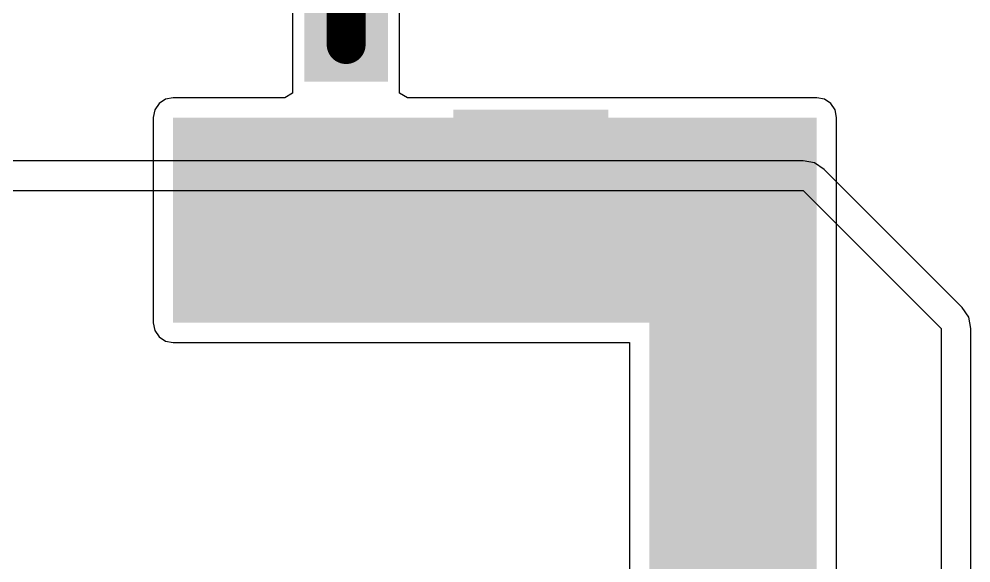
# Model space of a CAD drawing. Header units: millimetres. Extents: x 0 to 172, y 0 to 138.
# Drawn here: x 57.58 to 70.01, y 79.08 to 86.19 of the extents above; entities that cross this region are included whole.
import ezdxf

# ---------------------------------------------------------------- set-up
doc = ezdxf.new("R2010")
doc.units = ezdxf.units.MM
for name, color, linetype in [('BottomLayer', 5, 'Continuous'), ('BottomPaste', 16, 'Continuous'), ('BottomSolder', 6, 'Continuous'), ('TopLayer', 1, 'Continuous'), ('TopSolder', 216, 'Continuous'), ('ViaHoleLayer', 16, 'Continuous')]:
    doc.layers.add(name, color=color, linetype=linetype)

# ---------------------------------------------------------------- blocks, each defined once
blk = doc.blocks.new('R___0603_B_192')
at = {"layer": 'BottomLayer'}
for points in [[(-1.143, -0.4445), (-1.143, 0.4445), (-0.381, 0.4445), (-0.381, -0.4445)], [(0.381, -0.4445), (0.381, 0.4445), (1.143, 0.4445), (1.143, -0.4445)]]:
    blk.add_hatch(color=5, dxfattribs=at).paths.add_polyline_path(points)
at = {"layer": 'BottomPaste'}
for points in [[(-1.143, -0.4445), (-1.143, 0.4445), (-0.381, 0.4445), (-0.381, -0.4445)], [(0.381, -0.4445), (0.381, 0.4445), (1.143, 0.4445), (1.143, -0.4445)]]:
    blk.add_hatch(color=16, dxfattribs=at).paths.add_polyline_path(points)
at = {"layer": 'BottomSolder'}
for points in [[(-1.2446, -0.5461), (-1.2446, 0.5461), (-0.2794, 0.5461), (-0.2794, -0.5461)], [(0.2794, -0.5461), (0.2794, 0.5461), (1.2446, 0.5461), (1.2446, -0.5461)]]:
    blk.add_hatch(color=6, dxfattribs=at).paths.add_polyline_path(points)
blk = doc.blocks.new('IND_1806_B_234')
at = {"layer": 'BottomLayer'}
for points in [[(-2.71, 0.91), (-1.31, 0.91), (-1.31, -0.91), (-2.71, -0.91)], [(1.31, 0.91), (2.71, 0.91), (2.71, -0.91), (1.31, -0.91)]]:
    blk.add_hatch(color=5, dxfattribs=at).paths.add_polyline_path(points)
at = {"layer": 'BottomPaste'}
for points in [[(-2.71, 0.91), (-1.31, 0.91), (-1.31, -0.91), (-2.71, -0.91)], [(1.31, 0.91), (2.71, 0.91), (2.71, -0.91), (1.31, -0.91)]]:
    blk.add_hatch(color=16, dxfattribs=at).paths.add_polyline_path(points)
at = {"layer": 'BottomSolder'}
for points in [[(-2.812, 1.012), (-1.208, 1.012), (-1.208, -1.012), (-2.812, -1.012)], [(1.208, 1.012), (2.812, 1.012), (2.812, -1.012), (1.208, -1.012)]]:
    blk.add_hatch(color=6, dxfattribs=at).paths.add_polyline_path(points)

msp = doc.modelspace()

# ---------------------------------------------------------------- hatches: boundary and pattern name
at = {"layer": 'BottomLayer'}
for points in [[(59.588, 82.22), (67.335, 82.22), (67.335, 84.899), (59.588, 84.899)], [(61.404, 83.499), (65.096, 83.499), (65.096, 84.899), (61.404, 84.899)], [(65.811, 72.288), (67.996, 72.288), (67.996, 84.899), (65.811, 84.899)]]:
    msp.add_hatch(color=5, dxfattribs=at).paths.add_polyline_path(points)
h = msp.add_hatch(color=5, dxfattribs=at)
edge = h.paths.add_edge_path()
edge.add_arc((60.383, 82.728), 0.3, 0, 360)
h = msp.add_hatch(color=5, dxfattribs=at)
edge = h.paths.add_edge_path()
edge.add_arc((61.824, 82.728), 0.3, 0, 360)
h = msp.add_hatch(color=5, dxfattribs=at)
edge = h.paths.add_edge_path()
edge.add_arc((63.266, 82.728), 0.3, 0, 360)
h = msp.add_hatch(color=5, dxfattribs=at)
edge = h.paths.add_edge_path()
edge.add_arc((64.707, 82.728), 0.3, 0, 360)
h = msp.add_hatch(color=5, dxfattribs=at)
edge = h.paths.add_edge_path()
edge.add_arc((66.149, 82.728), 0.3, 0, 360)
at = {"layer": 'BottomSolder'}
h = msp.add_hatch(color=6, dxfattribs=at)
edge = h.paths.add_edge_path()
edge.add_arc((60.383, 82.728), 0.402, 0, 360)
h = msp.add_hatch(color=6, dxfattribs=at)
edge = h.paths.add_edge_path()
edge.add_arc((61.824, 82.728), 0.402, 0, 360)
h = msp.add_hatch(color=6, dxfattribs=at)
edge = h.paths.add_edge_path()
edge.add_arc((63.266, 82.728), 0.402, 0, 360)
h = msp.add_hatch(color=6, dxfattribs=at)
edge = h.paths.add_edge_path()
edge.add_arc((64.707, 82.728), 0.402, 0, 360)
h = msp.add_hatch(color=6, dxfattribs=at)
edge = h.paths.add_edge_path()
edge.add_arc((66.149, 82.728), 0.402, 0, 360)
at = {"layer": 'TopLayer'}
h = msp.add_hatch(color=1, dxfattribs=at)
edge = h.paths.add_edge_path()
edge.add_arc((60.383, 82.728), 0.3, 0, 360)
h = msp.add_hatch(color=1, dxfattribs=at)
edge = h.paths.add_edge_path()
edge.add_arc((61.824, 82.728), 0.3, 0, 360)
h = msp.add_hatch(color=1, dxfattribs=at)
edge = h.paths.add_edge_path()
edge.add_arc((63.266, 82.728), 0.3, 0, 360)
h = msp.add_hatch(color=1, dxfattribs=at)
edge = h.paths.add_edge_path()
edge.add_arc((64.707, 82.728), 0.3, 0, 360)
h = msp.add_hatch(color=1, dxfattribs=at)
edge = h.paths.add_edge_path()
edge.add_arc((66.149, 82.728), 0.3, 0, 360)
at = {"layer": 'TopSolder'}
h = msp.add_hatch(color=216, dxfattribs=at)
edge = h.paths.add_edge_path()
edge.add_arc((60.383, 82.728), 0.402, 0, 360)
h = msp.add_hatch(color=216, dxfattribs=at)
edge = h.paths.add_edge_path()
edge.add_arc((61.824, 82.728), 0.402, 0, 360)
h = msp.add_hatch(color=216, dxfattribs=at)
edge = h.paths.add_edge_path()
edge.add_arc((63.266, 82.728), 0.402, 0, 360)
h = msp.add_hatch(color=216, dxfattribs=at)
edge = h.paths.add_edge_path()
edge.add_arc((64.707, 82.728), 0.402, 0, 360)
h = msp.add_hatch(color=216, dxfattribs=at)
edge = h.paths.add_edge_path()
edge.add_arc((66.149, 82.728), 0.402, 0, 360)
at = {"layer": 'ViaHoleLayer'}
h = msp.add_hatch(color=16, dxfattribs=at)
edge = h.paths.add_edge_path()
edge.add_arc((60.383, 82.728), 0.15, 0, 360)
h = msp.add_hatch(color=16, dxfattribs=at)
edge = h.paths.add_edge_path()
edge.add_arc((61.824, 82.728), 0.15, 0, 360)
h = msp.add_hatch(color=16, dxfattribs=at)
edge = h.paths.add_edge_path()
edge.add_arc((63.266, 82.728), 0.15, 0, 360)
h = msp.add_hatch(color=16, dxfattribs=at)
edge = h.paths.add_edge_path()
edge.add_arc((64.707, 82.728), 0.15, 0, 360)
h = msp.add_hatch(color=16, dxfattribs=at)
edge = h.paths.add_edge_path()
edge.add_arc((66.149, 82.728), 0.15, 0, 360)

# ---------------------------------------------------------------- linework, layer by layer
at = {"layer": 'BottomLayer'}
for p, q in [((61.15, 86.341), (61.15, 85.284)), ((62.547, 85.284), (62.547, 86.341)), ((61.15, 85.217), (61.048, 85.157)), ((61.15, 85.284), (61.15, 85.217)), ((62.547, 85.217), (62.547, 85.284)), ((62.65, 85.157), (62.547, 85.217)), ((59.405, 85.082), (59.349, 84.998)), ((59.489, 85.138), (59.405, 85.082)), ((59.588, 85.157), (59.489, 85.138)), ((61.048, 85.157), (59.588, 85.157)), ((67.996, 85.157), (62.65, 85.157)), ((68.095, 85.138), (67.996, 85.157)), ((68.179, 85.082), (68.095, 85.138)), ((68.235, 84.998), (68.179, 85.082)), ((59.349, 84.998), (59.329, 84.899)), ((68.255, 84.899), (68.235, 84.998)), ((59.329, 84.899), (59.329, 82.22)), ((68.255, 77.419), (68.255, 84.899)), ((59.329, 82.22), (59.349, 82.121)), ((59.349, 82.121), (59.405, 82.037)), ((59.405, 82.037), (59.489, 81.981)), ((59.489, 81.981), (59.588, 81.961)), ((59.588, 81.961), (65.552, 81.961)), ((65.552, 81.961), (65.552, 74.625))]:
    msp.add_line(p, q, dxfattribs=at)
at = {"layer": 'BottomLayer', "const_width": 0.508}
msp.add_lwpolyline([(61.849, 85.852), (61.849, 86.845)], dxfattribs=at)
at = {"layer": 'BottomLayer', "const_width": 0.254}
msp.add_lwpolyline([(61.722, 85.852, 1), (61.976, 85.852, 1)], format="xyb", close=True, dxfattribs=at)
at = {"layer": 'TopLayer'}
for p, q in [((67.818, 84.335), (50.072, 84.335)), ((67.967, 84.306), (67.818, 84.335)), ((68.093, 84.222), (67.967, 84.306)), ((69.896, 82.418), (68.093, 84.222)), ((49.911, 83.947), (67.818, 83.947)), ((67.818, 83.947), (69.621, 82.144)), ((69.98, 82.292), (69.896, 82.418)), ((70.01, 82.144), (69.98, 82.292)), ((69.621, 82.144), (69.621, 72.923)), ((70.01, 72.923), (70.01, 82.144))]:
    msp.add_line(p, q, dxfattribs=at)

# ---------------------------------------------------------------- block references
for name, p, rotation in [('IND_1806_B_234', (64.262, 86.208), 270), ('R___0603_B_192', (61.849, 85.09), 90)]:
    msp.add_blockref(name, p, dxfattribs=dict(rotation=rotation))

doc.saveas('drawing.dxf')
